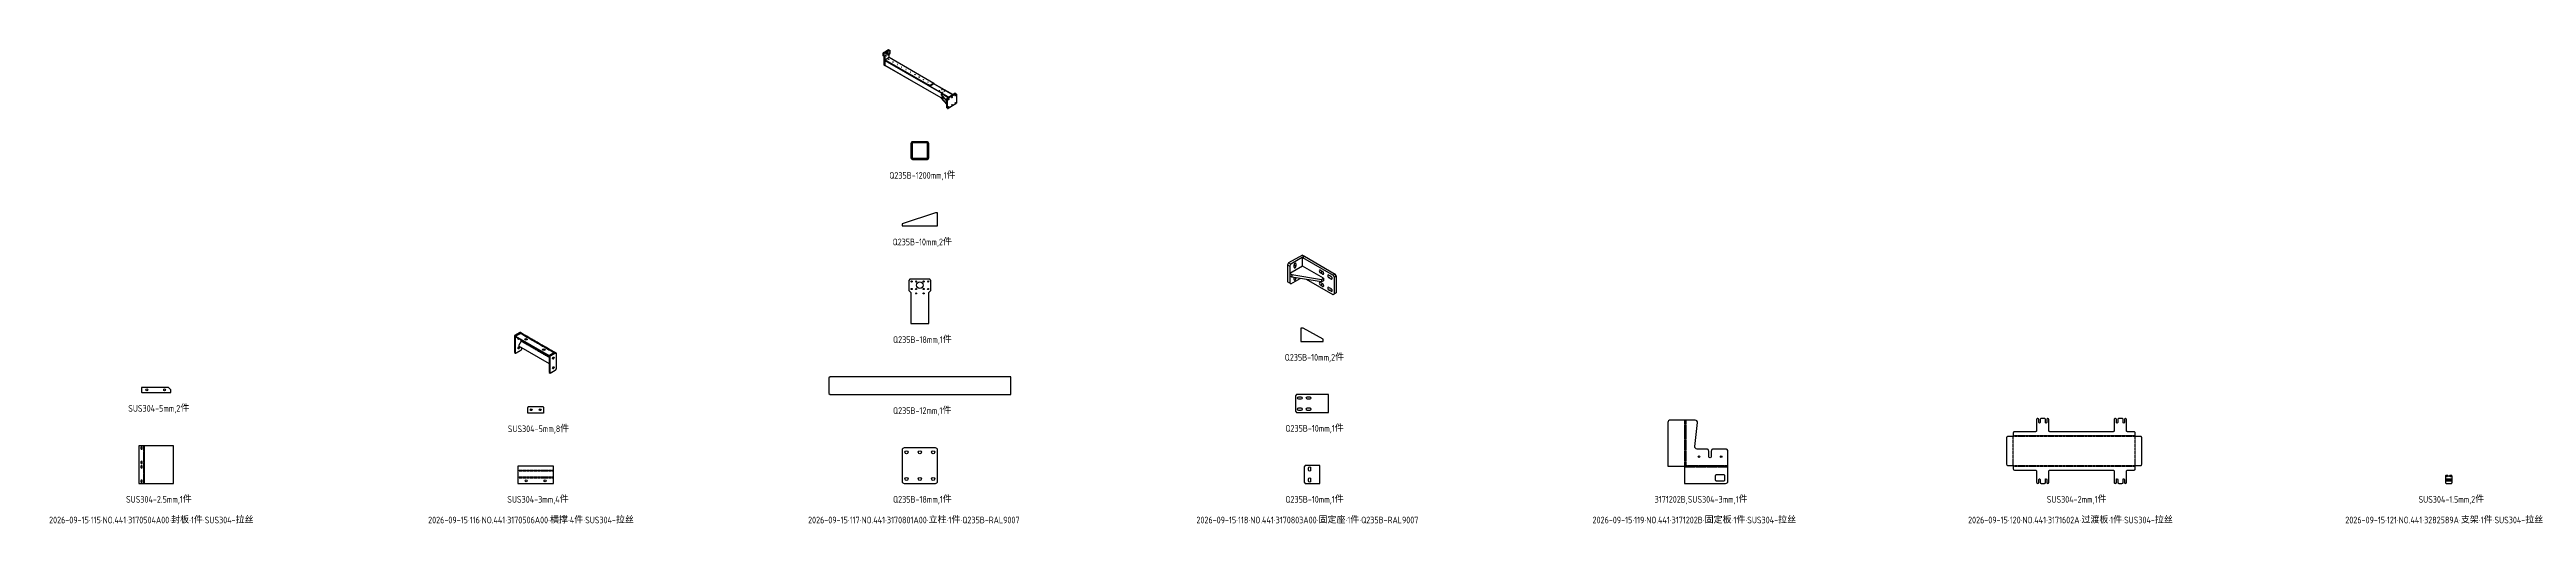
# Model space of a CAD drawing. Header units: inches. Extents: x -1146 to 175717, y 26430 to 31570.
# Drawn here: x 20979 to 32147, y 26431 to 28566 of the extents above; entities that cross this region are included whole.
import ezdxf

# ---------------------------------------------------------------- set-up
doc = ezdxf.new("R2010")
doc.units = ezdxf.units.IN
doc.header["$LTSCALE"] = 0.194989
doc.linetypes.add('CENTER', pattern=[50.8, 31.75, -6.35, 6.35, -6.35])
doc.layers.add('3', color=3, linetype='Continuous')
doc.layers.add('折弯线', color=1, linetype='CENTER')
doc.layers.add('可见 (ISO)', color=7, linetype='Continuous', lineweight=25)
doc.layers.add('可见窄的 (ISO)', color=7, linetype='Continuous', lineweight=18)
doc.styles.add('BJ', font='gbenor.shx', dxfattribs={"height": 10, "bigfont": 'hztxt.shx'})
doc.styles.add('Z-English', font='gbenor.shx', dxfattribs={"height": 10, "bigfont": 'hztxt.shx'})

# ---------------------------------------------------------------- blocks, each defined once
blk = doc.blocks.new('蓝探科 NO.441·261006_104652·28723', base_point=(44358.9, 38227.8))
at = {"layer": '可见 (ISO)', "ltscale": 0.5}
for p, q in [((44370.7, 38319), (44358.9, 38312.2)), ((44361.2, 38310.8), (44358.9, 38312.2)), ((44358.9, 38312.2), (44358.9, 38274.1)), ((44361.2, 38310.8), (44373, 38317.6)), ((44372.6, 38317.3), (44361.2, 38310.8)), ((44361.2, 38272.7), (44361.2, 38310.8)), ((44361.2, 38310.8), (44436.7, 38267.2)), ((44361.2, 38309.2), (44361.2, 38310.8)), ((44436.7, 38265.6), (44361.2, 38309.2)), ((44373, 38317.6), (44370.7, 38319)), ((44358.9, 38274.1), (44361.2, 38272.7)), ((44373.6, 38299.6), (44367.8, 38289.6)), ((44367.8, 38289.6), (44436.7, 38249.8)), ((44374, 38301.8), (44374, 38301)), ((44436.7, 38267.2), (44436.7, 38265.6)), ((44439, 38265.9), (44436.7, 38267.2)), ((44436.7, 38267.2), (44436.7, 38229.1)), ((44439, 38227.8), (44439, 38265.9)), ((44436.7, 38229.1), (44439, 38227.8)), ((44439, 38227.8), (44450.4, 38234.3))]:
    blk.add_line(p, q, dxfattribs=at)
for centre, radius, start, end in [((44452.2, 38270.3), 2.8, 116.1386, 120.151), ((44451.9, 38271), 1.97, 90.9223, 117.888), ((44451.9, 38271.8), 1.17, 25.476, 90.8667), ((44451, 38271.4), 2.19, 1.0393, 25.5666), ((40504, 38264.9), 3949.1, 359.9239, 0.0947), ((44113.8, 38249.2), 339.6, 358.1945, 1.7712), ((44448.2, 38238.7), 4.92, 296.5776, 333.4097), ((44448.3, 38238.9), 4.87, 331.373, 355.2461)]:
    blk.add_arc(centre, radius, start, end, dxfattribs=at)
at = {"layer": '可见 (ISO)'}
for centre, major_axis, start_param, end_param in [((44368.3, 38306.7), (-1.4, -2.42), 5.243537, 7.322834), ((44366, 38308.1), (1.4, 2.42), 4.146674, 4.181241), ((44373, 38314.9), (1.67, 2.89), 5.873277, 7.068583), ((44366, 38286.3), (1.4, 2.42), 4.146674, 5.278104), ((44384.6, 38302.2), (-3, 0), 3.632475, 5.792303), ((44424.6, 38279.1), (-3, 0), 3.632475, 5.792303), ((44443.7, 38263.2), (1.4, 2.42), 4.146674, 5.278104), ((44443.7, 38241.4), (1.4, 2.42), 4.146674, 5.278104)]:
    blk.add_ellipse(centre, major_axis=major_axis, ratio=0.57735, start_param=start_param, end_param=end_param, dxfattribs=at)
for centre, major_axis in [((44384.6, 38303.9), (3, 0)), ((44368.3, 38284.9), (1.4, 2.42)), ((44424.6, 38280.7), (3, 0)), ((44446.1, 38261.8), (1.4, 2.42)), ((44446.1, 38240), (1.4, 2.42))]:
    blk.add_ellipse(centre, major_axis=major_axis, ratio=0.57735, dxfattribs=at)
blk.add_rational_spline([(44374.7, 38317.8), (44373.5, 38318.4), (44372.3, 38319.1), (44371.6, 38319.5), (44370.7, 38319)], [1, 1, 1, 0.923879532511, 1], degree=2, knots=[0, 0, 0, 1, 1, 1.785398, 1.785398, 1.785398], dxfattribs=at)
for points, weights in [([(44374.6, 38317.5), (44373.7, 38318), (44372.6, 38317.3)], [1, 0.923879532511, 1]), ([(44373, 38279.5), (44375.4, 38280.9), (44375.4, 38283.6)], [1, 0.707106781187, 1]), ([(44373.6, 38299.6), (44374, 38300.3), (44374, 38301)], [1, 0.923879532511, 1]), ([(44450.1, 38274.2), (44449.4, 38274.6), (44448.5, 38274.1)], [1, 0.923879532511, 1]), ([(44453.2, 38271.3), (44453.2, 38274.1), (44450.8, 38272.7)], [1, 0.707106781187, 1]), ([(44450.8, 38234.6), (44453.2, 38235.9), (44453.2, 38238.7)], [1, 0.707106781187, 1])]:
    blk.add_rational_spline(points, weights, degree=2, dxfattribs=at)
for points in [[(44372.6, 38317.3), (44410.3, 38295.6), (44448, 38273.8)], [(44449.3, 38274.4), (44411.9, 38295.9), (44374.6, 38317.5)], [(44361.2, 38272.7), (44367.1, 38276.1), (44373, 38279.5)], [(44436.7, 38263.2), (44405.1, 38281.4), (44373.6, 38299.6)], [(44374, 38301), (44405.3, 38282.9), (44436.7, 38264.8)], [(44375.4, 38283.6), (44375.4, 38284.4), (44375.4, 38285.2)], [(44436.7, 38267.2), (44442.6, 38270.6), (44448.5, 38274.1)], [(44448, 38273.8), (44442.3, 38270.5), (44436.7, 38267.2)], [(44450.8, 38272.7), (44444.9, 38269.3), (44439, 38265.9)], [(44448.5, 38274.1), (44449.6, 38273.4), (44450.8, 38272.7)], [(44452.5, 38272.9), (44451.3, 38273.5), (44450.1, 38274.2)], [(44453.2, 38238.7), (44453.2, 38255), (44453.2, 38271.3)], [(44439, 38227.8), (44444.9, 38231.2), (44450.8, 38234.6)]]:
    blk.add_open_spline(points, degree=2, dxfattribs=at)
blk = doc.blocks.new('蓝探科 NO.441·261006_104724·46334', base_point=(47356, 39012))
at = {"layer": '可见 (ISO)', "ltscale": 0.5}
for p, q in [((47358, 39264), (47356, 39262)), ((47356, 39262), (47360, 39260)), ((47356, 39249), (47356, 39262)), ((47360, 39247), (47356, 39249)), ((47358, 39264), (47380, 39277)), ((47361, 39262), (47358, 39264)), ((47359, 39248), (47359, 39208)), ((47359, 39208), (47363, 39205)), ((47360, 39260), (47361, 39262)), ((47360, 39247), (47360, 39260)), ((47363, 39245), (47360, 39247)), ((47361, 39262), (47384, 39275)), ((47363, 39245), (47363, 39205)), ((47363, 39231), (47382, 39243)), ((47564, 39115), (47363, 39231)), ((47363, 39231), (47363, 39228)), ((47564, 39112), (47363, 39228)), ((47363, 39227), (47363, 39207)), ((47363, 39205), (47363, 39206)), ((47617, 39059), (47363, 39206)), ((47380, 39277), (47384, 39275)), ((47385, 39261), (47382, 39257)), ((47382, 39243), (47382, 39257)), ((47382, 39243), (47584, 39126)), ((47384, 39275), (47385, 39274)), ((47385, 39274), (47385, 39261)), ((47567, 39115), (47564, 39115)), ((47564, 39115), (47564, 39112)), ((47564, 39112), (47567, 39112)), ((47584, 39125), (47567, 39115)), ((47584, 39122), (47567, 39112)), ((47567, 39112), (47567, 39115)), ((47584, 39126), (47584, 39125)), ((47584, 39125), (47584, 39122)), ((47669, 39074), (47584, 39122)), ((47620, 39077), (47617, 39075)), ((47617, 39075), (47617, 39073)), ((47617, 39075), (47642, 39047)), ((47642, 39044), (47617, 39073)), ((47620, 39063), (47617, 39061)), ((47617, 39061), (47617, 39058)), ((47617, 39061), (47642, 39033)), ((47642, 39030), (47617, 39058)), ((47647, 39061), (47620, 39077)), ((47632, 39055), (47620, 39063)), ((47642, 39015), (47642, 39055)), ((47647, 39012), (47643, 39014)), ((47645, 39060), (47679, 39080)), ((47646, 39013), (47646, 39053)), ((47648, 39058), (47683, 39078)), ((47683, 39032), (47648, 39012)), ((47685, 39078), (47681, 39080)), ((47686, 39076), (47686, 39036))]:
    blk.add_line(p, q, dxfattribs=at)
at = {"layer": '可见 (ISO)'}
for centre, major_axis in [((47363, 39260), (0.43, 0.745)), ((47363, 39250), (0.43, 0.745)), ((47372, 39261), (2.62, 4.55)), ((47368, 39263), (0.43, 0.745)), ((47368, 39253), (0.43, 0.745)), ((47368, 39248), (0.43, 0.745)), ((47377, 39268), (0.43, 0.745)), ((47377, 39258), (0.43, 0.745)), ((47377, 39252), (0.43, 0.745)), ((47380, 39233), (-0.86, 0)), ((47382, 39271), (0.43, 0.745)), ((47382, 39261), (0.43, 0.745)), ((47400, 39221), (-0.86, 0)), ((47419, 39210), (-0.86, 0)), ((47439, 39198), (-0.86, 0)), ((47459, 39187), (-0.86, 0)), ((47479, 39175), (-0.86, 0)), ((47499, 39164), (-0.86, 0)), ((47518, 39153), (-0.86, 0)), ((47538, 39141), (-0.86, 0)), ((47558, 39130), (-0.86, 0)), ((47560, 39119), (-1.16, 0)), ((47576, 39129), (-1.16, 0)), ((47610, 39091), (1.47, 0)), ((47620, 39097), (1.47, 0)), ((47632, 39090), (1.47, 0)), ((47622, 39084), (1.47, 0)), ((47651, 39053), (-1.22, -2.12)), ((47651, 39019), (-1.22, -2.12)), ((47666, 39062), (-1.22, -2.12)), ((47666, 39028), (-1.22, -2.12)), ((47681, 39070), (-1.22, -2.12)), ((47681, 39036), (-1.22, -2.12))]:
    blk.add_ellipse(centre, major_axis=major_axis, ratio=0.57735, dxfattribs=at)
for centre, major_axis, start_param, end_param in [((47364, 39227), (-1.05, -1.82), 4.712389, 5.497787), ((47364, 39208), (-1.05, -1.82), 5.497787, 6.283185), ((47369, 39263), (2.62, 4.55), 3.926991, 5.497787), ((47610, 39090), (-1.47, 0), 4.146674, 5.278104), ((47620, 39095), (-1.47, 0), 4.146674, 5.278104), ((47632, 39088), (-1.47, 0), 4.146674, 5.278104), ((47622, 39083), (-1.47, 0), 4.146674, 5.278104), ((47645, 39057), (-1.75, -3.03), 3.926991, 5.497787), ((47645, 39017), (-1.75, -3.03), 5.497787, 6.283185), ((47648, 39055), (1.75, 3.03), 0.785398, 2.356194), ((47648, 39015), (-1.75, -3.03), 5.497787, 7.068583), ((47679, 39077), (1.75, 3.03), 0, 0.785398), ((47683, 39075), (1.75, 3.03), 5.497787, 7.068583), ((47683, 39035), (-1.75, -3.03), 0.785398, 2.356194)]:
    blk.add_ellipse(centre, major_axis=major_axis, ratio=0.57735, start_param=start_param, end_param=end_param, dxfattribs=at)
at = {"layer": '可见窄的 (ISO)', "ltscale": 0.5}
for p, q in [((47648, 39062), (47363, 39227)), ((47617, 39060), (47363, 39207)), ((47651, 39063), (47567, 39112)), ((47668, 39073), (47584, 39122)), ((47642, 39055), (47646, 39053)), ((47646, 39013), (47642, 39015)), ((47648, 39058), (47645, 39060)), ((47679, 39080), (47683, 39078))]:
    blk.add_line(p, q, dxfattribs=at)
blk = doc.blocks.new('蓝探科 NO.441·261006_105129·12029', base_point=(50805.8, 38486.9))
at = {"layer": '可见 (ISO)', "ltscale": 0.5}
for p, q in [((50835.5, 38566.5), (50807.9, 38550.6)), ((50835.5, 38566.5), (50838.5, 38564.8)), ((50807.9, 38550.6), (50805.8, 38546.9)), ((50805.8, 38546.9), (50810.1, 38544.4)), ((50805.8, 38546.9), (50805.8, 38512.6)), ((50812.2, 38548.1), (50807.9, 38550.6)), ((50810.1, 38544.4), (50812.2, 38548.1)), ((50810.1, 38544.4), (50810.1, 38510.2)), ((50835.5, 38544.4), (50810.1, 38529.8)), ((50810.1, 38529.8), (50814.3, 38527.3)), ((50810.1, 38529.8), (50810.1, 38524.9)), ((50814.3, 38522.4), (50810.1, 38524.9)), ((50838.5, 38563.3), (50812.2, 38548.1)), ((50812.2, 38508.9), (50830.8, 38519.7)), ((50814.3, 38527.3), (50814.3, 38522.4)), ((50814.3, 38527.3), (50873.7, 38517.5)), ((50873.7, 38512.6), (50814.3, 38522.4)), ((50818.8, 38542.1), (50818.8, 38547)), ((50818.8, 38517.6), (50818.8, 38521.7)), ((50822.6, 38549.2), (50822.6, 38544.3)), ((50822.6, 38521), (50822.6, 38519.8)), ((50835.5, 38561.6), (50839.8, 38564)), ((50835.5, 38561.6), (50897, 38526.1)), ((50835.5, 38544.4), (50835.5, 38561.6)), ((50877.9, 38520), (50835.5, 38544.4)), ((50838.5, 38564.8), (50838.5, 38563.3)), ((50839.8, 38564), (50901.3, 38528.5)), ((50897, 38486.9), (50844, 38517.5)), ((50871.6, 38536.1), (50875.8, 38533.7)), ((50875.8, 38528.3), (50871.6, 38530.7)), ((50873.7, 38517.5), (50877.9, 38520)), ((50873.7, 38517.5), (50873.7, 38512.6)), ((50875.8, 38533.2), (50877.2, 38532.4)), ((50877.9, 38520), (50877.9, 38515.1)), ((50888.6, 38526.3), (50892.8, 38523.9)), ((50892.8, 38518.5), (50888.6, 38520.9)), ((50892.8, 38523.4), (50894.1, 38522.6)), ((50901.3, 38528.5), (50897, 38526.1)), ((50897, 38526.1), (50899.2, 38522.4)), ((50899.2, 38522.4), (50903.4, 38524.9)), ((50899.2, 38522.4), (50899.2, 38488.1)), ((50903.4, 38524.9), (50901.3, 38528.5)), ((50903.4, 38524.9), (50903.4, 38490.6)), ((50810.1, 38510.2), (50805.8, 38512.6)), ((50812.2, 38508.9), (50810.1, 38510.2)), ((50871.6, 38511.6), (50875.8, 38509.2)), ((50875.8, 38503.8), (50871.6, 38506.2)), ((50877.9, 38515.1), (50873.7, 38512.6)), ((50875.8, 38508.7), (50877.2, 38507.9)), ((50888.6, 38501.8), (50892.8, 38499.4)), ((50892.8, 38494), (50888.6, 38496.4)), ((50892.8, 38498.9), (50894.1, 38498.1)), ((50899.2, 38488.1), (50897, 38486.9)), ((50903.4, 38490.6), (50899.2, 38488.1))]:
    blk.add_line(p, q, dxfattribs=at)
at = {"layer": '可见 (ISO)'}
for centre, major_axis, start_param, end_param in [((50820.7, 38548.1), (1.35, 2.34), 5.497787, 8.63938), ((50820.7, 38543.2), (-1.35, -2.34), 5.497787, 8.63938), ((50820.7, 38518.7), (-1.35, -2.34), 5.497787, 8.63938), ((50871.6, 38533.4), (-1.65, 2.86), 5.497787, 8.63938), ((50875.8, 38535.9), (1.65, -2.86), 4.885232, 5.497787), ((50875.8, 38531), (1.65, -2.86), 5.497787, 8.63938), ((50888.6, 38523.6), (-1.65, 2.86), 5.497787, 8.63938), ((50892.8, 38526.1), (1.65, -2.86), 4.885232, 5.497787), ((50892.8, 38521.2), (1.65, -2.86), 5.497787, 8.63938), ((50871.6, 38508.9), (-1.65, 2.86), 5.497787, 8.63938), ((50875.8, 38511.4), (1.65, -2.86), 4.885232, 5.497787), ((50875.8, 38506.5), (1.65, -2.86), 5.497787, 8.63938), ((50888.6, 38499.1), (-1.65, 2.86), 5.497787, 8.63938), ((50892.8, 38501.6), (1.65, -2.86), 4.885232, 5.497787), ((50892.8, 38496.7), (1.65, -2.86), 5.497787, 8.63938)]:
    blk.add_ellipse(centre, major_axis=major_axis, ratio=0.57735, start_param=start_param, end_param=end_param, dxfattribs=at)
at = {"layer": '可见窄的 (ISO)', "ltscale": 0.5}
for p, q in [((50822.6, 38544.3), (50818.8, 38546.5)), ((50822.6, 38519.8), (50819.7, 38521.5)), ((50822.6, 38549.2), (50820.7, 38550.3)), ((50871.6, 38530.7), (50875.8, 38533.2)), ((50875.8, 38528.3), (50878.2, 38529.6)), ((50888.6, 38520.9), (50892.8, 38523.4)), ((50892.8, 38518.5), (50895.1, 38519.8)), ((50871.6, 38506.2), (50875.8, 38508.7)), ((50875.8, 38503.8), (50878.2, 38505.1)), ((50888.6, 38496.4), (50892.8, 38498.9)), ((50892.8, 38494), (50895.1, 38495.3))]:
    blk.add_line(p, q, dxfattribs=at)

msp = doc.modelspace()

# ---------------------------------------------------------------- linework, layer by layer
at = {"ltscale": 0.5}
for points in [[(24870, 28071), (24935, 28071, 0.414214), (24943, 28078), (24943, 28143, 0.414214), (24935, 28151), (24870, 28151, 0.414214), (24863, 28143), (24863, 28078, 0.414214)], [(24870, 28076), (24935, 28076, 0.414214), (24938, 28078), (24938, 28143, 0.414214), (24935, 28146), (24870, 28146, 0.414214), (24868, 28143), (24868, 28078, 0.414214)], [(30412, 26697), (30412, 26818, 0.414214), (30407, 26823), (30383, 26823), (30383, 26839, 0.414214), (30378, 26844), (30348, 26844, -0.414214), (30343, 26849), (30343, 26899, 0.399638), (30339, 26904, 0.414214), (30334, 26899), (30334, 26886, -1), (30328, 26886), (30328, 26899, 0.414214), (30323, 26904), (30309, 26904, 0.414214), (30304, 26899), (30304, 26886, -1), (30298, 26886), (30298, 26899, 0.399638), (30293, 26904, 0.414214), (30288, 26899), (30288, 26849, -0.414214), (30283, 26844), (29998, 26844, -0.414214), (29993, 26849), (29993, 26899, 0.399638), (29989, 26904, 0.414214), (29984, 26899), (29984, 26886, -1), (29978, 26886), (29978, 26899, 0.414214), (29973, 26904), (29959, 26904, 0.414214), (29954, 26899), (29954, 26886, -1), (29948, 26886), (29948, 26899, 0.399638), (29943, 26904, 0.414214), (29938, 26899), (29938, 26849, -0.414214), (29933, 26844), (29838, 26844, 0.414214), (29833, 26839), (29833, 26823), (29808, 26823, 0.414214), (29803, 26818), (29803, 26697, 0.414214), (29808, 26692), (29833, 26692), (29833, 26676, 0.414214), (29838, 26671), (29933, 26671, -0.414214), (29938, 26666), (29938, 26616, 0.414214), (29943, 26611, 0.399638), (29948, 26616), (29948, 26629, -1), (29954, 26629), (29954, 26616, 0.414214), (29959, 26611), (29973, 26611, 0.414214), (29978, 26616), (29978, 26629, -1), (29984, 26629), (29984, 26616, 0.414214), (29989, 26611, 0.399638), (29993, 26616), (29993, 26666, -0.414214), (29998, 26671), (30283, 26671, -0.414214), (30288, 26666), (30288, 26616, 0.414214), (30293, 26611, 0.399638), (30298, 26616), (30298, 26629, -1), (30304, 26629), (30304, 26616, 0.414214), (30309, 26611), (30323, 26611, 0.414214), (30328, 26616), (30328, 26629, -1), (30334, 26629), (30334, 26616, 0.414214), (30339, 26611, 0.399638), (30343, 26616), (30343, 26666, -0.414214), (30348, 26671), (30378, 26671, 0.414214), (30383, 26676), (30383, 26692), (30407, 26692, 0.414214)]]:
    msp.add_lwpolyline(points, format="xyb", close=True, dxfattribs=at)
at = {"color": 5, "linetype": 'CENTER', "ltscale": 0.5}
for points in [[(29833, 26827), (30383, 26827)], [(29833, 26824), (30383, 26824)], [(29833, 26691), (30383, 26691)], [(29833, 26688), (30383, 26688)]]:
    msp.add_lwpolyline(points, dxfattribs=at)
at = {"color": 7}
msp.add_lwpolyline([(23091, 26688), (23091, 26611), (23251, 26611), (23251, 26688)], close=True, dxfattribs=at)
at = {"layer": '可见 (ISO)'}
for points in [[(24823, 27771), (24983, 27771), (24983, 27831), (24973, 27831), (24823, 27781)], [(24863, 27331), (24943, 27331), (24943, 27471), (24953, 27481), (24953, 27526), (24948, 27531), (24858, 27531), (24853, 27526), (24853, 27481), (24863, 27471)], [(26621, 27311), (26621, 27251), (26721, 27251), (26721, 27261), (26631, 27311)], [(25313, 27011), (25313, 27091), (24498, 27091), (24493, 27086), (24493, 27016), (24498, 27011)], [(26746, 26931), (26746, 27011), (26601, 27011), (26596, 27006), (26596, 26936), (26601, 26931)], [(21538, 26781), (21382, 26781), (21382, 26611), (21538, 26611)], [(26706, 26611), (26706, 26691), (26641, 26691), (26636, 26686), (26636, 26616), (26641, 26611)]]:
    msp.add_lwpolyline(points, close=True, dxfattribs=at)
for points in [[(21396, 27021), (21526, 27021), (21526, 27033), (21516, 27043), (21393, 27043), (21393, 27024, 0.414214)], [(23206, 26928), (23136, 26928), (23136, 26953, -0.414214), (23141, 26958), (23201, 26958, -0.414214), (23206, 26953)], [(26611, 27001), (26621, 27001, -1), (26621, 26990), (26611, 26990, -1)], [(26611, 26951), (26621, 26951, -1), (26621, 26940), (26611, 26940, -1)], [(26651, 27001), (26661, 27001, -1), (26661, 26990), (26651, 26990, -1)], [(26651, 26951), (26661, 26951, -1), (26661, 26940), (26651, 26940, -1)], [(28286, 26896, 0.414214), (28276, 26886), (28276, 26689), (28350, 26689), (28357, 26692), (28351, 26685), (28351, 26611), (28536, 26611, 0.414214), (28546, 26621), (28546, 26756, 0.414214), (28536, 26766), (28481, 26766, 0.414214), (28471, 26756), (28471, 26731, -1), (28460, 26731), (28460, 26756, 0.414214), (28450, 26766), (28407, 26766, -0.448275), (28397, 26777), (28409, 26885, 0.448275), (28399, 26896)], [(21391, 26773), (21391, 26768, 1), (21397, 26768), (21397, 26773, 1)], [(21391, 26703, 1), (21397, 26703), (21397, 26708, 1), (21391, 26708)], [(21391, 26683, 1), (21397, 26683), (21397, 26688, 1), (21391, 26688)], [(24973, 26771), (24833, 26771, 0.414214), (24823, 26761), (24823, 26621, 0.414214), (24833, 26611), (24973, 26611, 0.414214), (24983, 26621), (24983, 26761, 0.414214)], [(21391, 26618, 1), (21397, 26618), (21397, 26623, 1), (21391, 26623)], [(26665, 26681), (26665, 26671, -1), (26656, 26671), (26656, 26681, -1)], [(26665, 26631), (26665, 26621, -1), (26656, 26621), (26656, 26631, -1)], [(28491, 26646, -0.414214), (28496, 26651), (28526, 26651, -0.414214), (28531, 26646), (28531, 26626, -0.414214), (28526, 26621), (28496, 26621, -0.414214), (28491, 26626)], [(31811, 26644, 0.414214), (31808, 26647), (31803, 26647, 0.310868), (31800, 26645, -0.688247), (31793, 26645, 0.310868), (31790, 26647), (31785, 26647, 0.414214), (31782, 26644), (31782, 26614, 0.414214), (31785, 26611), (31808, 26611, 0.414214), (31811, 26614)]]:
    msp.add_lwpolyline(points, format="xyb", close=True, dxfattribs=at)
at = {"layer": '可见 (ISO)', "color": 5, "linetype": 'CENTER'}
for points in [[(31782, 26631), (31811, 26631)], [(31782, 26629), (31811, 26629)], [(31782, 26626), (31811, 26626)], [(31782, 26623), (31811, 26623)]]:
    msp.add_lwpolyline(points, dxfattribs=at)
at = {"layer": '可见 (ISO)'}
for centre, radius in [((24866, 27521), 2.46), ((24866, 27487), 2.46), ((24886, 27521), 2.46), ((24886, 27487), 2.46), ((24903, 27504), 15), ((24920, 27521), 2.46), ((24920, 27487), 2.46), ((24940, 27521), 2.46), ((24940, 27487), 2.46), ((24886, 27467), 2.46), ((24920, 27467), 2.46), ((21418, 27033), 4.19), ((21498, 27033), 4.19), ((23151, 26943), 4.19), ((23191, 26943), 4.19), ((24843, 26751), 7), ((24903, 26751), 7), ((24963, 26751), 7), ((28416, 26731), 3.5), ((28516, 26731), 3.5), ((23128, 26623), 4.5), ((23213, 26623), 4.5), ((24843, 26631), 7), ((24903, 26631), 7), ((24963, 26631), 7), ((31788, 26643), 2.25), ((31804, 26643), 2.25)]:
    msp.add_circle(centre, radius, dxfattribs=at)
at = {"layer": '折弯线', "color": 5, "linetype": 'CENTER'}
for points in [[(28351, 26896), (28351, 26686), (28546, 26686)], [(28356, 26896), (28356, 26691), (28546, 26691)], [(21403, 26781), (21403, 26611)], [(21407, 26611), (21407, 26781)]]:
    msp.add_lwpolyline(points, dxfattribs=at)
at = {"layer": '折弯线', "color": 1, "linetype": 'CENTER'}
for points in [[(28353, 26896), (28353, 26688), (28546, 26688)], [(31782, 26630), (31811, 26630)], [(31782, 26624), (31811, 26624)]]:
    msp.add_lwpolyline(points, dxfattribs=at)
at = {"layer": '折弯线', "color": 1, "linetype": 'CENTER', "ltscale": 0.5}
for points in [[(29833, 26826), (30383, 26826)], [(29833, 26691), (29833, 26824)], [(30383, 26691), (30383, 26824)], [(21405, 26781), (21405, 26611)], [(23091, 26669), (23251, 26669)], [(23091, 26638), (23251, 26638)], [(29833, 26689), (30383, 26689)]]:
    msp.add_lwpolyline(points, dxfattribs=at)
at = {"layer": '折弯线', "color": 5, "linetype": 'CENTER', "ltscale": 0.5}
for points in [[(23091, 26670), (23251, 26670)], [(23091, 26668), (23251, 26668)], [(23091, 26641), (23251, 26641)], [(23091, 26636), (23251, 26636)]]:
    msp.add_lwpolyline(points, dxfattribs=at)

# ---------------------------------------------------------------- block references
at = {"ltscale": 0.5}
msp.add_blockref('蓝探科 NO.441·261006_104724·46334', (24738, 28301), dxfattribs=at)
for name, p, xscale, yscale, zscale in [('蓝探科 NO.441·261006_105129·12029', (26561, 27461), 2.25, 2.25, 2.25), ('蓝探科 NO.441·261006_104652·28723', (23076, 27108), 2, 2, 2)]:
    msp.add_blockref(name, p, dxfattribs=dict(at, xscale=xscale, yscale=yscale, zscale=zscale))

# ---------------------------------------------------------------- texts
at = {"color": 3, "style": 'BJ'}
for s, p in [('Q235B-1200mm,1件', (24765, 27984)), ('Q235B-10mm,2件', (24780, 27684)), ('Q235B-18mm,1件', (24782, 27244)), ('Q235B-10mm,2件', (26548, 27164)), ('SUS304-5mm,2件', (21334, 26934)), ('Q235B-12mm,1件', (24782, 26924)), ('SUS304-5mm,8件', (23045, 26842)), ('Q235B-10mm,1件', (26551, 26844)), ('SUS304-2.5mm,1件', (21324, 26524)), ('SUS304-3mm,4件', (23043, 26524)), ('Q235B-18mm,1件', (24782, 26524)), ('Q235B-10mm,1件', (26551, 26524))]:
    msp.add_text(s, height=30, dxfattribs=at).set_placement(p)
at = {"color": 3, "ltscale": 0.5, "style": 'Z-English'}
msp.add_text('SUS304-1.5mm,2件', height=30, dxfattribs=at).set_placement((31660, 26524))
at = {"color": 2, "style": 'BJ'}
for s, p in [('2026-09-15·115·NO.441·3170504A00·封板·1件·SUS304-拉丝', (20977, 26431)), ('2026-09-15·116·NO.441·3170506A00·横撑·4件·SUS304-拉丝', (22686, 26431)), ('2026-09-15·117·NO.441·3170801A00·立柱·1件·Q235B-RAL9007', (24399, 26431)), ('2026-09-15·118·NO.441·3170803A00·固定座·1件·Q235B-RAL9007', (26150, 26431)), ('2026-09-15·119·NO.441·3171202B·固定板·1件·SUS304-拉丝', (27936, 26431)), ('2026-09-15·120·NO.441·3171602A·过渡板·1件·SUS304-拉丝', (29629, 26431)), ('2026-09-15·121·NO.441·3282589A·支架·1件·SUS304-拉丝', (31330, 26431))]:
    msp.add_text(s, height=30, dxfattribs=at).set_placement(p)
at = {"layer": '3', "color": 3, "ltscale": 0.5, "style": 'Z-English'}
for s, p in [('3171202B,SUS304-3mm,1件', (28216, 26524)), ('SUS304-2mm,1件', (29984, 26524))]:
    msp.add_text(s, height=30, dxfattribs=at).set_placement(p)

doc.saveas('drawing.dxf')
